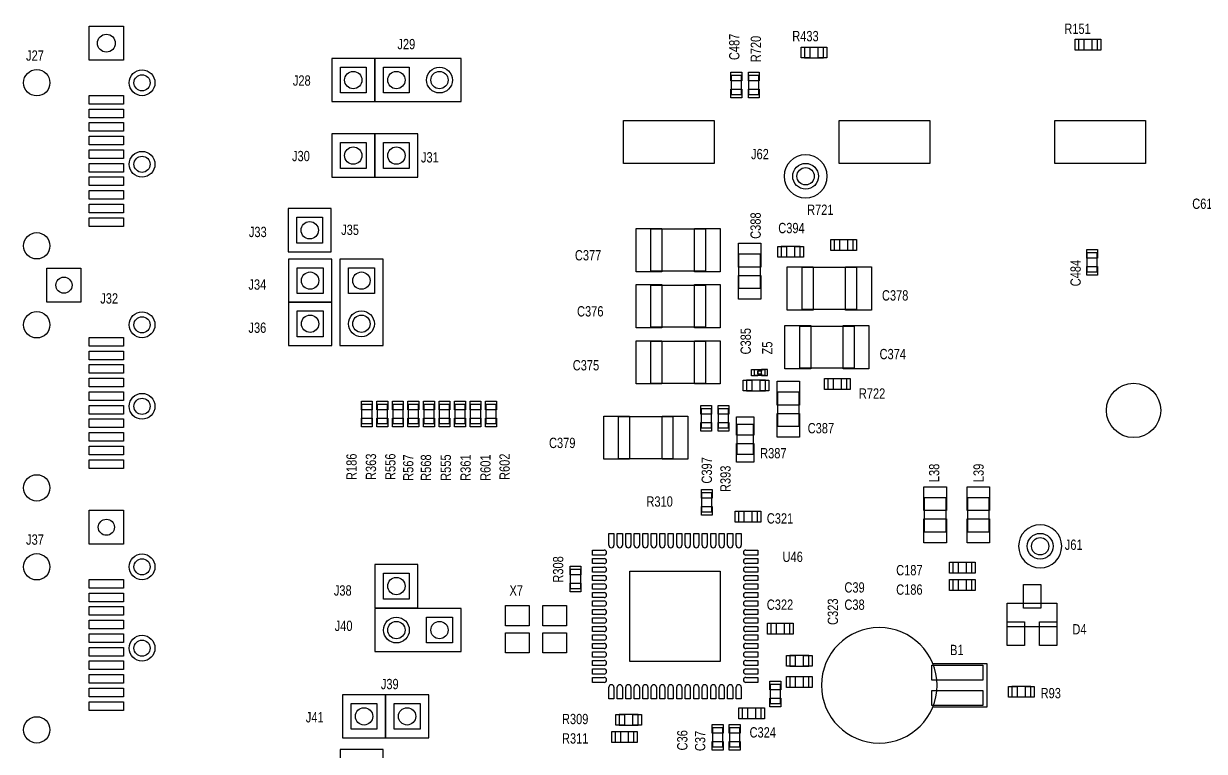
# Model space of a CAD drawing. Extents: x -13164 to 30582, y -10288 to 18382.
# Drawn here: x -8680 to -4573, y 6970 to 9501 of the extents above; entities that cross this region are included whole.
import ezdxf
from ezdxf.enums import TextEntityAlignment as Align

# ---------------------------------------------------------------- set-up
doc = ezdxf.new("R2010")
doc.units = 0
doc.layers.add('DF_ASSEMBLY_NOTES', color=2, linetype='CONTINUOUS')

# ---------------------------------------------------------------- blocks, each defined once
blk = doc.blocks.new('FIGURE_SQUARE')
blk.add_lwpolyline([(-0.5, -0.5), (-0.5, 0.5), (0.5, 0.5), (0.5, -0.5)], close=True)
blk = doc.blocks.new('FIGURE_CIRCLE')
blk.add_circle((0, 0), 0.5)

msp = doc.modelspace()

# ---------------------------------------------------------------- linework, layer by layer
at = {"layer": 'DF_ASSEMBLY_NOTES'}
for points in [[(-5963.97, 9382.0007), (-5897.97, 9382.0007), (-5897.97, 9418.0007), (-5963.97, 9418.0007), (-5963.97, 9382.0007)], [(-4944.42, 9445.2692), (-5010.42, 9445.2692), (-5010.42, 9409.2692), (-4944.42, 9409.2692), (-4944.42, 9445.2692)], [(-7608.4365, 9229.3787), (-7458.4365, 9229.3787), (-7458.4365, 9379.3787), (-7608.4365, 9379.3787), (-7608.4365, 9229.3787)], [(-7458.4365, 9229.3787), (-7158.4365, 9229.3787), (-7158.4365, 9379.3787), (-7458.4365, 9379.3787), (-7458.4365, 9229.3787)], [(-6218.97, 9320.5007), (-6218.97, 9254.5007), (-6182.97, 9254.5007), (-6182.97, 9320.5007), (-6218.97, 9320.5007)], [(-6122.2121, 9254.0603), (-6122.2121, 9320.0603), (-6158.2121, 9320.0603), (-6158.2121, 9254.0603), (-6122.2121, 9254.0603)], [(-7608.4365, 8966.8787), (-7458.4365, 8966.8787), (-7458.4365, 9116.8787), (-7608.4365, 9116.8787), (-7608.4365, 8966.8787)], [(-7458.4365, 8966.8787), (-7308.4365, 8966.8787), (-7308.4365, 9116.8787), (-7458.4365, 9116.8787), (-7458.4365, 8966.8787)], [(-7759.92, 8707.2692), (-7609.92, 8707.2692), (-7609.92, 8857.2692), (-7759.92, 8857.2692), (-7759.92, 8707.2692)], [(-6497.7375, 8639.6102), (-6497.7375, 8786.6102), (-6308.7375, 8786.6102), (-6308.7375, 8639.6102), (-6497.7375, 8639.6102)], [(-5860.2663, 8712.6006), (-5794.2663, 8712.6006), (-5794.2663, 8748.6006), (-5860.2663, 8748.6006), (-5860.2663, 8712.6006)], [(-5979.42, 8725.2692), (-6045.42, 8725.2692), (-6045.42, 8689.2692), (-5979.42, 8689.2692), (-5979.42, 8725.2692)], [(-7758.4365, 8531.8787), (-7608.4365, 8531.8787), (-7608.4365, 8681.8787), (-7758.4365, 8681.8787), (-7758.4365, 8531.8787)], [(-7579.92, 8681.8787), (-7579.92, 8381.8787), (-7429.92, 8381.8787), (-7429.92, 8681.8787), (-7579.92, 8681.8787)], [(-6118.17, 8699.7692), (-6118.17, 8579.7692), (-6191.67, 8579.7692), (-6191.67, 8699.7692), (-6118.17, 8699.7692)], [(-4981.413, 8703.8192), (-4981.413, 8637.8192), (-4945.413, 8637.8192), (-4945.413, 8703.8192), (-4981.413, 8703.8192)], [(-5782.92, 8653.2692), (-5782.92, 8506.2692), (-5971.92, 8506.2692), (-5971.92, 8653.2692), (-5782.92, 8653.2692)], [(-6497.7375, 8444.6102), (-6497.7375, 8591.6102), (-6308.7375, 8591.6102), (-6308.7375, 8444.6102), (-6497.7375, 8444.6102)], [(-7758.4365, 8381.8787), (-7608.4365, 8381.8787), (-7608.4365, 8531.8787), (-7758.4365, 8531.8787), (-7758.4365, 8381.8787)], [(-5791.2375, 8449.1102), (-5791.2375, 8302.1102), (-5980.2375, 8302.1102), (-5980.2375, 8449.1102), (-5791.2375, 8449.1102)], [(-6497.7375, 8249.6102), (-6497.7375, 8396.6102), (-6308.7375, 8396.6102), (-6308.7375, 8249.6102), (-6497.7375, 8249.6102)], [(-6092.2035, 8276.6327), (-6092.2035, 8297.9057), (-6112.8735, 8297.9057), (-6112.8735, 8291.9942), (-6127.6365, 8291.9942), (-6127.6365, 8282.5442), (-6112.8735, 8282.5442), (-6112.8735, 8276.6327), (-6092.2035, 8276.6327)], [(-6099.42, 8260.2692), (-6165.42, 8260.2692), (-6165.42, 8224.2692), (-6099.42, 8224.2692), (-6099.42, 8260.2692)], [(-6138.42, 8278.2692), (-6100.92, 8278.2692), (-6100.92, 8296.2692), (-6138.42, 8296.2692), (-6138.42, 8278.2692)], [(-6126.42, 8278.2692), (-6112.92, 8278.2692), (-6112.92, 8296.2692), (-6126.42, 8296.2692), (-6126.42, 8278.2692)], [(-5882.9955, 8229.7302), (-5816.9955, 8229.7302), (-5816.9955, 8265.7302), (-5882.9955, 8265.7302), (-5882.9955, 8229.7302)], [(-6056.67, 8099.7692), (-6056.67, 8219.7692), (-5983.17, 8219.7692), (-5983.17, 8099.7692), (-6056.67, 8099.7692)], [(-7468.17, 8110.2587), (-7468.17, 8176.2587), (-7504.17, 8176.2587), (-7504.17, 8110.2587), (-7468.17, 8110.2587)], [(-7414.17, 8110.2587), (-7414.17, 8176.2587), (-7450.17, 8176.2587), (-7450.17, 8110.2587), (-7414.17, 8110.2587)], [(-7360.17, 8110.2587), (-7360.17, 8176.2587), (-7396.17, 8176.2587), (-7396.17, 8110.2587), (-7360.17, 8110.2587)], [(-7306.17, 8110.2587), (-7306.17, 8176.2587), (-7342.17, 8176.2587), (-7342.17, 8110.2587), (-7306.17, 8110.2587)], [(-7252.17, 8110.2587), (-7252.17, 8176.2587), (-7288.17, 8176.2587), (-7288.17, 8110.2587), (-7252.17, 8110.2587)], [(-7198.17, 8110.2587), (-7198.17, 8176.2587), (-7234.17, 8176.2587), (-7234.17, 8110.2587), (-7198.17, 8110.2587)], [(-7144.17, 8110.2587), (-7144.17, 8176.2587), (-7180.17, 8176.2587), (-7180.17, 8110.2587), (-7144.17, 8110.2587)], [(-7090.17, 8110.2587), (-7090.17, 8176.2587), (-7126.17, 8176.2587), (-7126.17, 8110.2587), (-7090.17, 8110.2587)], [(-7036.17, 8110.2587), (-7036.17, 8176.2587), (-7072.17, 8176.2587), (-7072.17, 8110.2587), (-7036.17, 8110.2587)], [(-6610.2375, 7987.1102), (-6610.2375, 8134.1102), (-6421.2375, 8134.1102), (-6421.2375, 7987.1102), (-6610.2375, 7987.1102)], [(-6323.7375, 8161.1117), (-6323.7375, 8095.1117), (-6287.7375, 8095.1117), (-6287.7375, 8161.1117), (-6323.7375, 8161.1117)], [(-6263.7375, 8161.1117), (-6263.7375, 8095.1117), (-6227.7375, 8095.1117), (-6227.7375, 8161.1117), (-6263.7375, 8161.1117)], [(-6198.7215, 8003.0897), (-6141.1185, 8003.0897), (-6141.1185, 8106.4427), (-6198.7215, 8106.4427), (-6198.7215, 8003.0897)], [(-6285.5996, 7803.0194), (-6285.5996, 7869.0194), (-6321.5996, 7869.0194), (-6321.5996, 7803.0194), (-6285.5996, 7803.0194)], [(-5546.055, 7732.8107), (-5546.055, 7852.8107), (-5472.555, 7852.8107), (-5472.555, 7732.8107), (-5546.055, 7732.8107)], [(-5396.055, 7732.8107), (-5396.055, 7852.8107), (-5322.555, 7852.8107), (-5322.555, 7732.8107), (-5396.055, 7732.8107)], [(-6193.365, 7768.4717), (-6127.365, 7768.4717), (-6127.365, 7804.4717), (-6193.365, 7804.4717), (-6193.365, 7768.4717)], [(-6644.481, 7686.7517), (-6644.481, 7727.5052)], [(-6644.481, 7727.5052), (-6626.754, 7727.5052), (-6626.754, 7686.7517)], [(-6614.9415, 7686.7517), (-6614.9415, 7727.5052)], [(-6614.9415, 7727.5052), (-6597.2145, 7727.5052), (-6597.2145, 7686.7517)], [(-6585.426, 7686.7517), (-6585.426, 7727.5052)], [(-6585.426, 7727.5052), (-6567.699, 7727.5052), (-6567.699, 7686.7517)], [(-6555.8865, 7686.7517), (-6555.8865, 7727.5052)], [(-6555.8865, 7727.5052), (-6538.1595, 7727.5052), (-6538.1595, 7686.7517)], [(-6526.371, 7686.7517), (-6526.371, 7727.5052)], [(-6526.371, 7727.5052), (-6508.644, 7727.5052), (-6508.644, 7686.7517)], [(-6496.8315, 7686.7517), (-6496.8315, 7727.5052)], [(-6496.8315, 7727.5052), (-6479.1045, 7727.5052), (-6479.1045, 7686.7517)], [(-6467.3145, 7686.7517), (-6467.3145, 7727.5052)], [(-6467.3145, 7727.5052), (-6449.5875, 7727.5052), (-6449.5875, 7686.7517)], [(-6437.7765, 7686.7517), (-6437.7765, 7727.5052)], [(-6437.7765, 7727.5052), (-6420.0495, 7727.5052), (-6420.0495, 7686.7517)], [(-6408.2595, 7686.7517), (-6408.2595, 7727.5052)], [(-6408.2595, 7727.5052), (-6390.5325, 7727.5052), (-6390.5325, 7686.7517)], [(-6378.7215, 7686.7517), (-6378.7215, 7727.5052)], [(-6378.7215, 7727.5052), (-6360.9945, 7727.5052), (-6360.9945, 7686.7517)], [(-6349.2045, 7686.7517), (-6349.2045, 7727.5052)], [(-6349.2045, 7727.5052), (-6331.4775, 7727.5052), (-6331.4775, 7686.7517)], [(-6319.665, 7686.7517), (-6319.665, 7727.5052)], [(-6319.665, 7727.5052), (-6301.938, 7727.5052), (-6301.938, 7686.7517)], [(-6290.1495, 7686.7517), (-6290.1495, 7727.5052)], [(-6290.1495, 7727.5052), (-6272.4225, 7727.5052), (-6272.4225, 7686.7517)], [(-6260.61, 7686.7517), (-6260.61, 7727.5052)], [(-6260.61, 7727.5052), (-6242.883, 7727.5052), (-6242.883, 7686.7517)], [(-6231.0945, 7686.7517), (-6231.0945, 7727.5052)], [(-6231.0945, 7727.5052), (-6213.3675, 7727.5052), (-6213.3675, 7686.7517)], [(-6201.555, 7686.7517), (-6201.555, 7727.5052)], [(-6201.555, 7727.5052), (-6183.828, 7727.5052), (-6183.828, 7686.7517)], [(-6701.7645, 7652.4947), (-6701.7645, 7670.2217), (-6661.011, 7670.2217)], [(-6661.011, 7652.4947), (-6701.7645, 7652.4947)], [(-6701.7645, 7622.9552), (-6701.7645, 7640.6822), (-6661.011, 7640.6822)], [(-6167.298, 7670.2217), (-6126.5445, 7670.2217)], [(-6126.5445, 7670.2217), (-6126.5445, 7652.4947), (-6167.298, 7652.4947)], [(-6167.298, 7640.6822), (-6126.5445, 7640.6822)], [(-6126.5445, 7640.6822), (-6126.5445, 7622.9552), (-6167.298, 7622.9552)], [(-7458.4365, 7469.7692), (-7308.4365, 7469.7692), (-7308.4365, 7619.7692), (-7458.4365, 7619.7692), (-7458.4365, 7469.7692)], [(-6778.365, 7601.9717), (-6778.365, 7535.9717), (-6742.365, 7535.9717), (-6742.365, 7601.9717), (-6778.365, 7601.9717)], [(-6661.011, 7622.9552), (-6701.7645, 7622.9552)], [(-6701.7645, 7593.4397), (-6701.7645, 7611.1667), (-6661.011, 7611.1667)], [(-6167.298, 7611.1667), (-6126.5445, 7611.1667)], [(-6126.5445, 7611.1667), (-6126.5445, 7593.4397), (-6167.298, 7593.4397)], [(-5448.24, 7590.8837), (-5382.24, 7590.8837), (-5382.24, 7626.8837), (-5448.24, 7626.8837), (-5448.24, 7590.8837)], [(-6661.011, 7593.4397), (-6701.7645, 7593.4397)], [(-6701.7645, 7563.9002), (-6701.7645, 7581.6272), (-6661.011, 7581.6272)], [(-6661.011, 7563.9002), (-6701.7645, 7563.9002)], [(-6167.298, 7581.6272), (-6126.5445, 7581.6272)], [(-6126.5445, 7581.6272), (-6126.5445, 7563.9002), (-6167.298, 7563.9002)], [(-5448.237, 7530.8807), (-5382.237, 7530.8807), (-5382.237, 7566.8807), (-5448.237, 7566.8807), (-5448.237, 7530.8807)], [(-6701.7645, 7534.3847), (-6701.7645, 7552.1117), (-6661.011, 7552.1117)], [(-6661.011, 7534.3847), (-6701.7645, 7534.3847)], [(-6701.7645, 7504.8452), (-6701.7645, 7522.5722), (-6661.011, 7522.5722)], [(-6167.298, 7552.1117), (-6126.5445, 7552.1117)], [(-6126.5445, 7552.1117), (-6126.5445, 7534.3847), (-6167.298, 7534.3847)], [(-6167.298, 7522.5722), (-6126.5445, 7522.5722)], [(-6126.5445, 7522.5722), (-6126.5445, 7504.8452), (-6167.298, 7504.8452)], [(-6661.011, 7504.8452), (-6701.7645, 7504.8452)], [(-6701.7645, 7475.3282), (-6701.7645, 7493.0552), (-6661.011, 7493.0552)], [(-6661.011, 7475.3282), (-6701.7645, 7475.3282)], [(-6167.298, 7493.0552), (-6126.5445, 7493.0552)], [(-6126.5445, 7493.0552), (-6126.5445, 7475.3282), (-6167.298, 7475.3282)], [(-5258.64, 7402.9307), (-5258.64, 7485.6077), (-5086.2, 7485.6077), (-5086.2, 7402.9307), (-5258.64, 7402.9307)], [(-7158.4365, 7466.8787), (-7458.4365, 7466.8787), (-7458.4365, 7316.8787), (-7158.4365, 7316.8787), (-7158.4365, 7466.8787)], [(-6701.7645, 7445.7902), (-6701.7645, 7463.5172), (-6661.011, 7463.5172)], [(-6661.011, 7445.7902), (-6701.7645, 7445.7902)], [(-6701.7645, 7416.2732), (-6701.7645, 7434.0002), (-6661.011, 7434.0002)], [(-6167.298, 7463.5172), (-6126.5445, 7463.5172)], [(-6126.5445, 7463.5172), (-6126.5445, 7445.7902), (-6167.298, 7445.7902)], [(-6167.298, 7434.0002), (-6126.5445, 7434.0002)], [(-6126.5445, 7434.0002), (-6126.5445, 7416.2732), (-6167.298, 7416.2732)], [(-6661.011, 7416.2732), (-6701.7645, 7416.2732)], [(-6701.7645, 7386.7352), (-6701.7645, 7404.4622), (-6661.011, 7404.4622)], [(-6167.298, 7404.4622), (-6126.5445, 7404.4622)], [(-6126.5445, 7404.4622), (-6126.5445, 7386.7352), (-6167.298, 7386.7352)], [(-6080.865, 7378.4657), (-6014.865, 7378.4657), (-6014.865, 7414.4657), (-6080.865, 7414.4657), (-6080.865, 7378.4657)], [(-6661.011, 7386.7352), (-6701.7645, 7386.7352)], [(-6701.7645, 7357.2182), (-6701.7645, 7374.9452), (-6661.011, 7374.9452)], [(-6661.011, 7357.2182), (-6701.7645, 7357.2182)], [(-6167.298, 7374.9452), (-6126.5445, 7374.9452)], [(-6126.5445, 7374.9452), (-6126.5445, 7357.2182), (-6167.298, 7357.2182)], [(-6701.7645, 7327.6787), (-6701.7645, 7345.4057), (-6661.011, 7345.4057)], [(-6661.011, 7327.6787), (-6701.7645, 7327.6787)], [(-6701.7645, 7298.1632), (-6701.7645, 7315.8902), (-6661.011, 7315.8902)], [(-6167.298, 7345.4057), (-6126.5445, 7345.4057)], [(-6126.5445, 7345.4057), (-6126.5445, 7327.6787), (-6167.298, 7327.6787)], [(-6167.298, 7315.8902), (-6126.5445, 7315.8902)], [(-6126.5445, 7315.8902), (-6126.5445, 7298.1632), (-6167.298, 7298.1632)], [(-6661.011, 7298.1632), (-6701.7645, 7298.1632)], [(-6701.7645, 7268.6237), (-6701.7645, 7286.3507), (-6661.011, 7286.3507)], [(-6167.298, 7286.3507), (-6126.5445, 7286.3507)], [(-6126.5445, 7286.3507), (-6126.5445, 7268.6237), (-6167.298, 7268.6237)], [(-5948.409, 7302.9482), (-6014.409, 7302.9497), (-6014.409, 7266.9497), (-5948.409, 7266.9497), (-5948.409, 7302.9482)], [(-5516.4105, 7124.7647), (-5328.9105, 7124.7647), (-5328.9105, 7274.7647), (-5516.4105, 7274.7647)], [(-6661.011, 7268.6237), (-6701.7645, 7268.6237)], [(-6701.7645, 7239.1082), (-6701.7645, 7256.8352), (-6661.011, 7256.8352)], [(-6661.011, 7239.1082), (-6701.7645, 7239.1082)], [(-6167.298, 7256.8352), (-6126.5445, 7256.8352)], [(-6126.5445, 7256.8352), (-6126.5445, 7239.1082), (-6167.298, 7239.1082)], [(-5948.409, 7229.1227), (-6014.409, 7229.1227), (-6014.409, 7193.1227), (-5948.409, 7193.1227), (-5948.409, 7229.1227)], [(-6701.7645, 7209.5687), (-6701.7645, 7227.2957), (-6661.011, 7227.2957)], [(-6661.011, 7209.5687), (-6701.7645, 7209.5687)], [(-6626.754, 7193.0387), (-6626.754, 7152.2852), (-6644.481, 7152.2852), (-6644.481, 7193.0387)], [(-6597.2145, 7193.0387), (-6597.2145, 7152.2852), (-6614.9415, 7152.2852), (-6614.9415, 7193.0387)], [(-6567.699, 7193.0387), (-6567.699, 7152.2852), (-6585.426, 7152.2852), (-6585.426, 7193.0387)], [(-6538.1595, 7193.0387), (-6538.1595, 7152.2852), (-6555.8865, 7152.2852), (-6555.8865, 7193.0387)], [(-6508.644, 7193.0387), (-6508.644, 7152.2852), (-6526.371, 7152.2852), (-6526.371, 7193.0387)], [(-6479.1045, 7193.0387), (-6479.1045, 7152.2852), (-6496.8315, 7152.2852), (-6496.8315, 7193.0387)], [(-6449.5875, 7193.0387), (-6449.5875, 7152.2852), (-6467.3145, 7152.2852), (-6467.3145, 7193.0387)], [(-6420.0495, 7193.0387), (-6420.0495, 7152.2852), (-6437.7765, 7152.2852), (-6437.7765, 7193.0387)], [(-6390.5325, 7193.0387), (-6390.5325, 7152.2852), (-6408.2595, 7152.2852), (-6408.2595, 7193.0387)], [(-6360.9945, 7193.0387), (-6360.9945, 7152.2852), (-6378.7215, 7152.2852), (-6378.7215, 7193.0387)], [(-6331.4775, 7193.0387), (-6331.4775, 7152.2852), (-6349.2045, 7152.2852), (-6349.2045, 7193.0387)], [(-6301.938, 7193.0387), (-6301.938, 7152.2852), (-6319.665, 7152.2852), (-6319.665, 7193.0387)], [(-6272.4225, 7193.0387), (-6272.4225, 7152.2852), (-6290.1495, 7152.2852), (-6290.1495, 7193.0387)], [(-6242.883, 7193.0387), (-6242.883, 7152.2852), (-6260.61, 7152.2852), (-6260.61, 7193.0387)], [(-6213.3675, 7193.0387), (-6213.3675, 7152.2852), (-6231.0945, 7152.2852), (-6231.0945, 7193.0387)], [(-6183.828, 7193.0387), (-6183.828, 7152.2852), (-6201.555, 7152.2852), (-6201.555, 7193.0387)], [(-6167.298, 7227.2957), (-6126.5445, 7227.2957)], [(-6126.5445, 7227.2957), (-6126.5445, 7209.5687), (-6167.298, 7209.5687)], [(-6082.92, 7202.7707), (-6082.92, 7136.7707), (-6046.92, 7136.7707), (-6046.92, 7202.7707), (-6082.92, 7202.7707)], [(-5176.92, 7195.2662), (-5242.92, 7195.2662), (-5242.92, 7159.2662), (-5176.92, 7159.2662), (-5176.92, 7195.2662)], [(-7570.9365, 7016.8787), (-7420.9365, 7016.8787), (-7420.9365, 7166.8787), (-7570.9365, 7166.8787), (-7570.9365, 7016.8787)], [(-7420.9365, 7016.8787), (-7270.9365, 7016.8787), (-7270.9365, 7166.8787), (-7420.9365, 7166.8787), (-7420.9365, 7016.8787)], [(-6180.42, 7084.2692), (-6114.42, 7084.2692), (-6114.42, 7120.2692), (-6180.42, 7120.2692), (-6180.42, 7084.2692)], [(-6541.9215, 7097.7692), (-6607.9215, 7097.7692), (-6607.9215, 7061.7692), (-6541.9215, 7061.7692), (-6541.9215, 7097.7692)], [(-6622.9215, 7001.7722), (-6556.9215, 7001.7722), (-6556.9215, 7037.7722), (-6622.9215, 7037.7722), (-6622.9215, 7001.7722)], [(-6247.8135, 6985.9472), (-6247.8135, 7051.9472), (-6283.8135, 7051.9472), (-6283.8135, 6985.9472), (-6247.8135, 6985.9472)], [(-6188.8785, 6985.9472), (-6188.8785, 7051.9472), (-6224.8785, 7051.9472), (-6224.8785, 6985.9472), (-6188.8785, 6985.9472)], [(-7578.909, 6827.0162), (-7428.909, 6827.0162), (-7428.909, 6977.0162), (-7578.909, 6977.0162), (-7578.909, 6827.0162)]]:
    msp.add_lwpolyline(points, dxfattribs=at)
for points in [[(-5884.9215, 8969.7692, 1), (-6034.9215, 8969.7692, 1), (-5884.9215, 8969.7692)], [(-5069.064, 7683.3137, 1), (-5219.064, 7683.3137, 1), (-5069.064, 7683.3137)], [(-6644.481, 7686.7517, 0.414214), (-6635.6175, 7677.8882)], [(-6635.6175, 7677.8882, 0.414214), (-6626.754, 7686.7517)], [(-6614.9415, 7686.7517, 0.414214), (-6606.078, 7677.8882)], [(-6606.078, 7677.8882, 0.414214), (-6597.2145, 7686.7517)], [(-6585.426, 7686.7517, 0.414214), (-6576.5625, 7677.8882)], [(-6576.5625, 7677.8882, 0.414214), (-6567.699, 7686.7517)], [(-6555.8865, 7686.7517, 0.414214), (-6547.023, 7677.8882)], [(-6547.023, 7677.8882, 0.414214), (-6538.1595, 7686.7517)], [(-6526.371, 7686.7517, 0.414214), (-6517.5075, 7677.8882)], [(-6517.5075, 7677.8882, 0.414214), (-6508.644, 7686.7517)], [(-6496.8315, 7686.7517, 0.414214), (-6487.968, 7677.8882)], [(-6487.968, 7677.8882, 0.414214), (-6479.1045, 7686.7517)], [(-6467.3145, 7686.7517, 0.414214), (-6458.451, 7677.8882)], [(-6458.451, 7677.8882, 0.414214), (-6449.5875, 7686.7517)], [(-6437.7765, 7686.7517, 0.414214), (-6428.913, 7677.8882)], [(-6428.913, 7677.8882, 0.414214), (-6420.0495, 7686.7517)], [(-6408.2595, 7686.7517, 0.414214), (-6399.396, 7677.8882)], [(-6399.396, 7677.8882, 0.414214), (-6390.5325, 7686.7517)], [(-6378.7215, 7686.7517, 0.414214), (-6369.858, 7677.8882)], [(-6369.858, 7677.8882, 0.414214), (-6360.9945, 7686.7517)], [(-6349.2045, 7686.7517, 0.414214), (-6340.341, 7677.8882)], [(-6340.341, 7677.8882, 0.414214), (-6331.4775, 7686.7517)], [(-6319.665, 7686.7517, 0.414214), (-6310.8015, 7677.8882)], [(-6310.8015, 7677.8882, 0.414214), (-6301.938, 7686.7517)], [(-6290.1495, 7686.7517, 0.414214), (-6281.286, 7677.8882)], [(-6281.286, 7677.8882, 0.414214), (-6272.4225, 7686.7517)], [(-6260.61, 7686.7517, 0.414214), (-6251.7465, 7677.8882)], [(-6251.7465, 7677.8882, 0.414214), (-6242.883, 7686.7517)], [(-6231.0945, 7686.7517, 0.414214), (-6222.231, 7677.8882)], [(-6222.231, 7677.8882, 0.414214), (-6213.3675, 7686.7517)], [(-6201.555, 7686.7517, 0.414214), (-6192.6915, 7677.8882)], [(-6192.6915, 7677.8882, 0.414214), (-6183.828, 7686.7517)], [(-6652.1475, 7661.3582, 0.414214), (-6661.011, 7670.2217)], [(-6661.011, 7652.4947, 0.414214), (-6652.1475, 7661.3582)], [(-6652.1475, 7631.8187, 0.414214), (-6661.011, 7640.6822)], [(-6167.298, 7670.2217, 0.414214), (-6176.1615, 7661.3582)], [(-6176.1615, 7661.3582, 0.414214), (-6167.298, 7652.4947)], [(-6167.298, 7640.6822, 0.414214), (-6176.1615, 7631.8187)], [(-6661.011, 7622.9552, 0.414214), (-6652.1475, 7631.8187)], [(-6652.1475, 7602.3032, 0.414214), (-6661.011, 7611.1667)], [(-6661.011, 7593.4397, 0.414214), (-6652.1475, 7602.3032)], [(-6176.1615, 7631.8187, 0.414214), (-6167.298, 7622.9552)], [(-6167.298, 7611.1667, 0.414214), (-6176.1615, 7602.3032)], [(-6176.1615, 7602.3032, 0.414214), (-6167.298, 7593.4397)], [(-6652.1475, 7572.7637, 0.414214), (-6661.011, 7581.6272)], [(-6661.011, 7563.9002, 0.414214), (-6652.1475, 7572.7637)], [(-6167.298, 7581.6272, 0.414214), (-6176.1615, 7572.7637)], [(-6176.1615, 7572.7637, 0.414214), (-6167.298, 7563.9002)], [(-6652.1475, 7543.2482, 0.414214), (-6661.011, 7552.1117)], [(-6661.011, 7534.3847, 0.414214), (-6652.1475, 7543.2482)], [(-6652.1475, 7513.7087, 0.414214), (-6661.011, 7522.5722)], [(-6167.298, 7552.1117, 0.414214), (-6176.1615, 7543.2482)], [(-6176.1615, 7543.2482, 0.414214), (-6167.298, 7534.3847)], [(-6167.298, 7522.5722, 0.414214), (-6176.1615, 7513.7087)], [(-6661.011, 7504.8452, 0.414214), (-6652.1475, 7513.7087)], [(-6652.1475, 7484.1917, 0.414214), (-6661.011, 7493.0552)], [(-6661.011, 7475.3282, 0.414214), (-6652.1475, 7484.1917)], [(-6176.1615, 7513.7087, 0.414214), (-6167.298, 7504.8452)], [(-6167.298, 7493.0552, 0.414214), (-6176.1615, 7484.1917)], [(-6176.1615, 7484.1917, 0.414214), (-6167.298, 7475.3282)], [(-6652.1475, 7454.6537, 0.414214), (-6661.011, 7463.5172)], [(-6661.011, 7445.7902, 0.414214), (-6652.1475, 7454.6537)], [(-6652.1475, 7425.1367, 0.414214), (-6661.011, 7434.0002)], [(-6167.298, 7463.5172, 0.414214), (-6176.1615, 7454.6537)], [(-6176.1615, 7454.6537, 0.414214), (-6167.298, 7445.7902)], [(-6167.298, 7434.0002, 0.414214), (-6176.1615, 7425.1367)], [(-6661.011, 7416.2732, 0.414214), (-6652.1475, 7425.1367)], [(-6652.1475, 7395.5987, 0.414214), (-6661.011, 7404.4622)], [(-6661.011, 7386.7352, 0.414214), (-6652.1475, 7395.5987)], [(-6176.1615, 7425.1367, 0.414214), (-6167.298, 7416.2732)], [(-6167.298, 7404.4622, 0.414214), (-6176.1615, 7395.5987)], [(-6176.1615, 7395.5987, 0.414214), (-6167.298, 7386.7352)], [(-5502.9135, 7199.765, 1), (-5904.9127, 7199.765, 1), (-5502.9135, 7199.765)], [(-6652.1475, 7366.0817, 0.414214), (-6661.011, 7374.9452)], [(-6661.011, 7357.2182, 0.414214), (-6652.1475, 7366.0817)], [(-6167.298, 7374.9452, 0.414214), (-6176.1615, 7366.0817)], [(-6176.1615, 7366.0817, 0.414214), (-6167.298, 7357.2182)], [(-6652.1475, 7336.5422, 0.414214), (-6661.011, 7345.4057)], [(-6661.011, 7327.6787, 0.414214), (-6652.1475, 7336.5422)], [(-6652.1475, 7307.0267, 0.414214), (-6661.011, 7315.8902)], [(-6167.298, 7345.4057, 0.414214), (-6176.1615, 7336.5422)], [(-6176.1615, 7336.5422, 0.414214), (-6167.298, 7327.6787)], [(-6167.298, 7315.8902, 0.414214), (-6176.1615, 7307.0267)], [(-6661.011, 7298.1632, 0.414214), (-6652.1475, 7307.0267)], [(-6652.1475, 7277.4872, 0.414214), (-6661.011, 7286.3507)], [(-6661.011, 7268.6237, 0.414214), (-6652.1475, 7277.4872)], [(-6176.1615, 7307.0267, 0.414214), (-6167.298, 7298.1632)], [(-6167.298, 7286.3507, 0.414214), (-6176.1615, 7277.4872)], [(-6176.1615, 7277.4872, 0.414214), (-6167.298, 7268.6237)], [(-6652.1475, 7247.9717, 0.414214), (-6661.011, 7256.8352)], [(-6661.011, 7239.1082, 0.414214), (-6652.1475, 7247.9717)], [(-6167.298, 7256.8352, 0.414214), (-6176.1615, 7247.9717)], [(-6176.1615, 7247.9717, 0.414214), (-6167.298, 7239.1082)], [(-6652.1475, 7218.4322, 0.414214), (-6661.011, 7227.2957)], [(-6661.011, 7209.5687, 0.414214), (-6652.1475, 7218.4322)], [(-6635.6175, 7201.9022, 0.414214), (-6644.481, 7193.0387)], [(-6626.754, 7193.0387, 0.414214), (-6635.6175, 7201.9022)], [(-6606.078, 7201.9022, 0.414214), (-6614.9415, 7193.0387)], [(-6597.2145, 7193.0387, 0.414214), (-6606.078, 7201.9022)], [(-6576.5625, 7201.9022, 0.414214), (-6585.426, 7193.0387)], [(-6567.699, 7193.0387, 0.414214), (-6576.5625, 7201.9022)], [(-6547.023, 7201.9022, 0.414214), (-6555.8865, 7193.0387)], [(-6538.1595, 7193.0387, 0.414214), (-6547.023, 7201.9022)], [(-6517.5075, 7201.9022, 0.414214), (-6526.371, 7193.0387)], [(-6508.644, 7193.0387, 0.414214), (-6517.5075, 7201.9022)], [(-6487.968, 7201.9022, 0.414214), (-6496.8315, 7193.0387)], [(-6479.1045, 7193.0387, 0.414214), (-6487.968, 7201.9022)], [(-6458.451, 7201.9022, 0.414214), (-6467.3145, 7193.0387)], [(-6449.5875, 7193.0387, 0.414214), (-6458.451, 7201.9022)], [(-6428.913, 7201.9022, 0.414214), (-6437.7765, 7193.0387)], [(-6420.0495, 7193.0387, 0.414214), (-6428.913, 7201.9022)], [(-6399.396, 7201.9022, 0.414214), (-6408.2595, 7193.0387)], [(-6390.5325, 7193.0387, 0.414214), (-6399.396, 7201.9022)], [(-6369.858, 7201.9022, 0.414214), (-6378.7215, 7193.0387)], [(-6360.9945, 7193.0387, 0.414214), (-6369.858, 7201.9022)], [(-6340.341, 7201.9022, 0.414214), (-6349.2045, 7193.0387)], [(-6331.4775, 7193.0387, 0.414214), (-6340.341, 7201.9022)], [(-6310.8015, 7201.9022, 0.414214), (-6319.665, 7193.0387)], [(-6301.938, 7193.0387, 0.414214), (-6310.8015, 7201.9022)], [(-6281.286, 7201.9022, 0.414214), (-6290.1495, 7193.0387)], [(-6272.4225, 7193.0387, 0.414214), (-6281.286, 7201.9022)], [(-6251.7465, 7201.9022, 0.414214), (-6260.61, 7193.0387)], [(-6242.883, 7193.0387, 0.414214), (-6251.7465, 7201.9022)], [(-6222.231, 7201.9022, 0.414214), (-6231.0945, 7193.0387)], [(-6213.3675, 7193.0387, 0.414214), (-6222.231, 7201.9022)], [(-6192.6915, 7201.9022, 0.414214), (-6201.555, 7193.0387)], [(-6183.828, 7193.0387, 0.414214), (-6192.6915, 7201.9022)], [(-6167.298, 7227.2957, 0.414214), (-6176.1615, 7218.4322)], [(-6176.1615, 7218.4322, 0.414214), (-6167.298, 7209.5687)]]:
    msp.add_lwpolyline(points, format="xyb", dxfattribs=at)

# ---------------------------------------------------------------- block references
for name, p, xscale, yscale in [('FIGURE_SQUARE', (-8392.0995, 9432.5252), 118.695, 118.695), ('FIGURE_CIRCLE', (-8392.0995, 9432.5252), 62.0085, 62.0085), ('FIGURE_SQUARE', (-5960.5035, 9400.0007), 30.1185, 37.8015), ('FIGURE_SQUARE', (-5901.4365, 9400.0007), 30.1185, 37.8015), ('FIGURE_SQUARE', (-5006.9535, 9427.2692), 30.1185, 37.8015), ('FIGURE_SQUARE', (-4947.8865, 9427.2692), 30.1185, 37.8015), ('FIGURE_CIRCLE', (-8634.231, 9294.9317), 91.53, 91.53), ('FIGURE_CIRCLE', (-8634.231, 9294.9317), 91.53, 91.53), ('FIGURE_CIRCLE', (-8268.078, 9294.9332), 89.7585, 89.7585), ('FIGURE_SQUARE', (-7533.4365, 9304.3787), 89.7585, 89.7585), ('FIGURE_CIRCLE', (-7533.4365, 9304.3787), 60.2415, 60.2415), ('FIGURE_SQUARE', (-7383.4365, 9304.3787), 89.7585, 89.7585), ('FIGURE_CIRCLE', (-7383.4365, 9304.3787), 60.2415, 60.2415), ('FIGURE_CIRCLE', (-7233.4365, 9304.3787), 89.7585, 89.7585), ('FIGURE_CIRCLE', (-7233.4365, 9304.3787), 60.2415, 60.2415), ('FIGURE_SQUARE', (-6200.97, 9317.0342), 37.8015, 30.1185), ('FIGURE_SQUARE', (-6140.2121, 9316.5938), 37.8015, 30.1185), ('FIGURE_CIRCLE', (-8268.078, 9294.9332), 56.103, 56.103), ('FIGURE_SQUARE', (-8392.0995, 9235.8767), 118.695, 30.1185), ('FIGURE_SQUARE', (-6200.97, 9257.9672), 37.8015, 30.1185), ('FIGURE_SQUARE', (-6140.2121, 9257.5268), 37.8015, 30.1185), ('FIGURE_SQUARE', (-8392.0995, 9188.6267), 118.695, 30.1185), ('FIGURE_SQUARE', (-6435.615, 9088.7597), 314.7585, 150), ('FIGURE_SQUARE', (-5685.615, 9088.7597), 314.7585, 150), ('FIGURE_SQUARE', (-4935.615, 9088.7597), 314.7585, 150), ('FIGURE_SQUARE', (-8392.0995, 9141.3767), 118.695, 30.1185), ('FIGURE_SQUARE', (-8392.0995, 9094.1387), 118.695, 30.1185), ('FIGURE_SQUARE', (-7533.4365, 9041.8787), 89.7585, 89.7585), ('FIGURE_SQUARE', (-7383.4365, 9041.8787), 89.7585, 89.7585), ('FIGURE_SQUARE', (-8392.0995, 9046.8887), 118.695, 30.1185), ('FIGURE_CIRCLE', (-8268.078, 9011.4617), 89.7585, 89.7585), ('FIGURE_CIRCLE', (-8268.078, 9011.4617), 56.103, 56.103), ('FIGURE_CIRCLE', (-7533.4365, 9041.8787), 60.2415, 60.2415), ('FIGURE_CIRCLE', (-7383.4365, 9041.8787), 60.2415, 60.2415), ('FIGURE_SQUARE', (-8392.0995, 8999.6567), 118.695, 30.1185), ('FIGURE_CIRCLE', (-5959.92, 8969.7692), 89.7585, 89.7585), ('FIGURE_CIRCLE', (-5959.92, 8969.7692), 60.2415, 60.2415), ('FIGURE_SQUARE', (-8392.0995, 8952.4067), 118.695, 30.1185), ('FIGURE_SQUARE', (-8392.0995, 8905.1567), 118.695, 30.1185), ('FIGURE_SQUARE', (-8392.0995, 8857.9247), 118.695, 30.1185), ('FIGURE_SQUARE', (-8392.0995, 8810.6747), 118.695, 30.1185), ('FIGURE_SQUARE', (-7684.92, 8782.2692), 89.7585, 89.7585), ('FIGURE_CIRCLE', (-7684.92, 8782.2692), 60.2415, 60.2415), ('FIGURE_CIRCLE', (-8634.231, 8727.9917), 91.53, 91.53), ('FIGURE_CIRCLE', (-8634.231, 8727.9917), 91.53, 91.53), ('FIGURE_SQUARE', (-6504.4875, 8713.1102), 89.7585, 150), ('FIGURE_SQUARE', (-6301.9875, 8713.1102), 89.7585, 150), ('FIGURE_SQUARE', (-5856.7998, 8730.6006), 30.1185, 37.8015), ('FIGURE_SQUARE', (-5797.7328, 8730.6006), 30.1185, 37.8015), ('FIGURE_SQUARE', (-6154.92, 8695.6472), 77.9535, 82.677), ('FIGURE_SQUARE', (-6041.9535, 8707.2692), 30.1185, 37.8015), ('FIGURE_SQUARE', (-5982.8865, 8707.2692), 30.1185, 37.8015), ('FIGURE_SQUARE', (-4963.413, 8700.3527), 37.8015, 30.1185), ('FIGURE_SQUARE', (-8539.743, 8590.9952), 118.695, 118.695), ('FIGURE_SQUARE', (-7683.4365, 8606.8787), 89.7585, 89.7585), ('FIGURE_CIRCLE', (-7683.4365, 8606.8787), 60.2415, 60.2415), ('FIGURE_SQUARE', (-7504.92, 8606.8787), 89.7585, 89.7585), ('FIGURE_CIRCLE', (-7504.92, 8606.8787), 60.2415, 60.2415), ('FIGURE_SQUARE', (-6154.92, 8583.8912), 77.9535, 82.677), ('FIGURE_SQUARE', (-5978.67, 8579.7692), 89.7585, 150), ('FIGURE_SQUARE', (-5776.17, 8579.7692), 89.7585, 150), ('FIGURE_SQUARE', (-4963.413, 8641.2857), 37.8015, 30.1185), ('FIGURE_CIRCLE', (-8539.743, 8590.9952), 56.103, 56.103), ('FIGURE_SQUARE', (-6504.4875, 8518.1102), 89.7585, 150), ('FIGURE_SQUARE', (-6301.9875, 8518.1102), 89.7585, 150), ('FIGURE_CIRCLE', (-8634.231, 8453.3852), 91.53, 91.53), ('FIGURE_CIRCLE', (-8634.231, 8453.3852), 91.53, 91.53), ('FIGURE_CIRCLE', (-8268.078, 8453.3852), 89.7585, 89.7585), ('FIGURE_CIRCLE', (-8268.078, 8453.3852), 56.103, 56.103), ('FIGURE_SQUARE', (-7683.4365, 8456.8787), 89.7585, 89.7585), ('FIGURE_CIRCLE', (-7683.4365, 8456.8787), 60.2415, 60.2415), ('FIGURE_CIRCLE', (-7504.92, 8456.8787), 89.7585, 89.7585), ('FIGURE_CIRCLE', (-7504.92, 8456.8787), 60.2415, 60.2415), ('FIGURE_SQUARE', (-5986.9875, 8375.6102), 89.7585, 150), ('FIGURE_SQUARE', (-5784.4875, 8375.6102), 89.7585, 150), ('FIGURE_SQUARE', (-8392.0995, 8394.3302), 118.695, 30.1185), ('FIGURE_SQUARE', (-6504.4875, 8323.1102), 89.7585, 150), ('FIGURE_SQUARE', (-6301.9875, 8323.1102), 89.7585, 150), ('FIGURE_SQUARE', (-8392.0995, 8347.0802), 118.695, 30.1185), ('FIGURE_SQUARE', (-8392.0995, 8299.8302), 118.695, 30.1185), ('FIGURE_SQUARE', (-6136.92, 8287.2692), 22.4415, 22.4415), ('FIGURE_SQUARE', (-8392.0995, 8252.5922), 118.695, 30.1185), ('FIGURE_SQUARE', (-6161.9535, 8242.2692), 30.1185, 37.8015), ('FIGURE_SQUARE', (-6102.8865, 8242.2692), 30.1185, 37.8015), ('FIGURE_SQUARE', (-6019.92, 8215.6472), 77.9535, 82.677), ('FIGURE_SQUARE', (-5879.529, 8247.7302), 30.1185, 37.8015), ('FIGURE_SQUARE', (-5820.462, 8247.7302), 30.1185, 37.8015), ('FIGURE_SQUARE', (-8392.0995, 8205.3422), 118.695, 30.1185), ('FIGURE_CIRCLE', (-8268.078, 8169.9332), 89.7585, 89.7585), ('FIGURE_CIRCLE', (-4819.2585, 8155.7477), 189, 189), ('FIGURE_CIRCLE', (-4819.2585, 8155.7477), 189, 189), ('FIGURE_CIRCLE', (-8268.078, 8169.9332), 56.103, 56.103), ('FIGURE_SQUARE', (-7486.17, 8172.7922), 37.8015, 30.1185), ('FIGURE_SQUARE', (-7432.17, 8172.7922), 37.8015, 30.1185), ('FIGURE_SQUARE', (-7378.17, 8172.7922), 37.8015, 30.1185), ('FIGURE_SQUARE', (-7324.17, 8172.7922), 37.8015, 30.1185), ('FIGURE_SQUARE', (-7270.17, 8172.7922), 37.8015, 30.1185), ('FIGURE_SQUARE', (-7216.17, 8172.7922), 37.8015, 30.1185), ('FIGURE_SQUARE', (-7162.17, 8172.7922), 37.8015, 30.1185), ('FIGURE_SQUARE', (-7108.17, 8172.7922), 37.8015, 30.1185), ('FIGURE_SQUARE', (-7054.17, 8172.7922), 37.8015, 30.1185), ('FIGURE_SQUARE', (-8392.0995, 8158.1102), 118.695, 30.1185), ('FIGURE_SQUARE', (-6616.9875, 8060.6102), 89.7585, 150), ('FIGURE_SQUARE', (-6414.4875, 8060.6102), 89.7585, 150), ('FIGURE_SQUARE', (-6305.7375, 8157.6452), 37.8015, 30.1185), ('FIGURE_SQUARE', (-6245.7375, 8157.6452), 37.8015, 30.1185), ('FIGURE_SQUARE', (-6169.92, 8101.6472), 60.2415, 64.3635), ('FIGURE_SQUARE', (-6019.92, 8103.8912), 77.9535, 82.677), ('FIGURE_SQUARE', (-8392.0995, 8110.8602), 118.695, 30.1185), ('FIGURE_SQUARE', (-7486.17, 8113.7252), 37.8015, 30.1185), ('FIGURE_SQUARE', (-7432.17, 8113.7252), 37.8015, 30.1185), ('FIGURE_SQUARE', (-7378.17, 8113.7252), 37.8015, 30.1185), ('FIGURE_SQUARE', (-7324.17, 8113.7252), 37.8015, 30.1185), ('FIGURE_SQUARE', (-7270.17, 8113.7252), 37.8015, 30.1185), ('FIGURE_SQUARE', (-7216.17, 8113.7252), 37.8015, 30.1185), ('FIGURE_SQUARE', (-7162.17, 8113.7252), 37.8015, 30.1185), ('FIGURE_SQUARE', (-7108.17, 8113.7252), 37.8015, 30.1185), ('FIGURE_SQUARE', (-7054.17, 8113.7252), 37.8015, 30.1185), ('FIGURE_SQUARE', (-6305.7375, 8098.5782), 37.8015, 30.1185), ('FIGURE_SQUARE', (-6245.7375, 8098.5782), 37.8015, 30.1185), ('FIGURE_SQUARE', (-8392.0995, 8063.6102), 118.695, 30.1185), ('FIGURE_SQUARE', (-8392.0995, 8016.3782), 118.695, 30.1185), ('FIGURE_SQUARE', (-6169.92, 8007.8912), 60.2415, 64.3635), ('FIGURE_SQUARE', (-8392.0995, 7969.1282), 118.695, 30.1185), ('FIGURE_CIRCLE', (-8634.231, 7886.4452), 91.53, 91.53), ('FIGURE_CIRCLE', (-8634.231, 7886.4452), 91.53, 91.53), ('FIGURE_SQUARE', (-5509.305, 7848.6887), 77.9535, 82.677), ('FIGURE_SQUARE', (-5359.305, 7848.6887), 77.9535, 82.677), ('FIGURE_SQUARE', (-6303.5996, 7865.5529), 37.8015, 30.1185), ('FIGURE_SQUARE', (-8392.0995, 7749.4487), 118.695, 118.695), ('FIGURE_SQUARE', (-6303.5996, 7806.4859), 37.8015, 30.1185), ('FIGURE_SQUARE', (-6189.8985, 7786.4717), 30.1185, 37.8015), ('FIGURE_SQUARE', (-6130.8315, 7786.4717), 30.1185, 37.8015), ('FIGURE_CIRCLE', (-8392.0995, 7749.4487), 56.103, 56.103), ('FIGURE_SQUARE', (-5509.305, 7736.9327), 77.9535, 82.677), ('FIGURE_SQUARE', (-5359.305, 7736.9327), 77.9535, 82.677), ('FIGURE_CIRCLE', (-5144.064, 7683.3137), 89.7585, 89.7585), ('FIGURE_CIRCLE', (-5144.064, 7683.3137), 60.2415, 60.2415), ('FIGURE_CIRCLE', (-8634.231, 7611.8552), 91.53, 91.53), ('FIGURE_CIRCLE', (-8634.231, 7611.8552), 91.53, 91.53), ('FIGURE_CIRCLE', (-8268.078, 7611.8552), 89.7585, 89.7585), ('FIGURE_CIRCLE', (-8268.078, 7611.8552), 56.103, 56.103), ('FIGURE_SQUARE', (-6760.365, 7598.5052), 37.8015, 30.1185), ('FIGURE_SQUARE', (-5444.7735, 7608.8837), 30.1185, 37.8015), ('FIGURE_SQUARE', (-5385.7065, 7608.8837), 30.1185, 37.8015), ('FIGURE_SQUARE', (-8392.0995, 7552.8002), 118.695, 30.1185), ('FIGURE_SQUARE', (-7383.4365, 7544.7692), 89.7585, 89.7585), ('FIGURE_CIRCLE', (-7383.4365, 7544.7692), 60.2415, 60.2415), ('FIGURE_SQUARE', (-6414.1545, 7439.8952), 313.5885, 313.5885), ('FIGURE_SQUARE', (-5444.7705, 7548.8807), 30.1185, 37.8015), ('FIGURE_SQUARE', (-5385.7035, 7548.8807), 30.1185, 37.8015), ('FIGURE_SQUARE', (-8392.0995, 7505.5502), 118.695, 30.1185), ('FIGURE_SQUARE', (-6760.365, 7539.4382), 37.8015, 30.1185), ('FIGURE_SQUARE', (-5172.42, 7509.2357), 60.2415, 82.677), ('FIGURE_SQUARE', (-6962.3865, 7442.0192), 82.5, 70.5), ('FIGURE_SQUARE', (-6832.4535, 7442.0192), 82.5, 70.5), ('FIGURE_SQUARE', (-8392.0995, 7458.3002), 118.695, 30.1185), ('FIGURE_CIRCLE', (-7383.4365, 7391.8787), 89.7585, 89.7585), ('FIGURE_SQUARE', (-7233.4365, 7391.8787), 89.7585, 89.7585), ('FIGURE_SQUARE', (-8392.0995, 7411.0622), 118.695, 30.1185), ('FIGURE_CIRCLE', (-7383.4365, 7391.8787), 60.2415, 60.2415), ('FIGURE_CIRCLE', (-7233.4365, 7391.8787), 60.2415, 60.2415), ('FIGURE_SQUARE', (-6077.3985, 7396.4657), 30.1185, 37.8015), ('FIGURE_SQUARE', (-6018.3315, 7396.4657), 30.1185, 37.8015), ('FIGURE_SQUARE', (-5228.523, 7379.3027), 60.2415, 82.677), ('FIGURE_SQUARE', (-5116.317, 7379.3027), 60.2415, 82.677), ('FIGURE_SQUARE', (-8392.0995, 7363.8122), 118.695, 30.1185), ('FIGURE_CIRCLE', (-8268.078, 7328.9882), 89.7585, 89.7585), ('FIGURE_CIRCLE', (-8268.078, 7328.9882), 56.103, 56.103), ('FIGURE_SQUARE', (-6962.3865, 7347.5192), 82.5, 70.5), ('FIGURE_SQUARE', (-6832.4535, 7347.5192), 82.5, 70.5), ('FIGURE_SQUARE', (-8392.0995, 7316.5802), 118.695, 30.1185), ('FIGURE_SQUARE', (-8392.0995, 7269.3302), 118.695, 30.1185), ('FIGURE_SQUARE', (-6010.9425, 7284.9497), 30.1185, 37.8015), ('FIGURE_SQUARE', (-5951.8755, 7284.9497), 30.1185, 37.8015), ('FIGURE_SQUARE', (-5432.169, 7244.0612), 177.165, 52.5585), ('FIGURE_SQUARE', (-8392.0995, 7222.0802), 118.695, 30.1185), ('FIGURE_SQUARE', (-6010.9425, 7211.1227), 30.1185, 37.8015), ('FIGURE_SQUARE', (-5951.8755, 7211.1227), 30.1185, 37.8015), ('FIGURE_SQUARE', (-8392.0995, 7174.8482), 118.695, 30.1185), ('FIGURE_SQUARE', (-6064.92, 7199.3042), 37.8015, 30.1185), ('FIGURE_SQUARE', (-5239.4535, 7177.2662), 30.1185, 37.8015), ('FIGURE_SQUARE', (-5180.3865, 7177.2662), 30.1185, 37.8015), ('FIGURE_SQUARE', (-6064.92, 7140.2372), 37.8015, 30.1185), ('FIGURE_SQUARE', (-5432.169, 7155.4682), 177.165, 52.5585), ('FIGURE_SQUARE', (-8392.0995, 7127.5982), 118.695, 30.1185), ('FIGURE_SQUARE', (-7495.9365, 7091.8787), 89.7585, 89.7585), ('FIGURE_CIRCLE', (-7495.9365, 7091.8787), 60.2415, 60.2415), ('FIGURE_SQUARE', (-7345.9365, 7091.8787), 89.7585, 89.7585), ('FIGURE_CIRCLE', (-7345.9365, 7091.8787), 60.2415, 60.2415), ('FIGURE_SQUARE', (-6176.9535, 7102.2692), 30.1185, 37.8015), ('FIGURE_SQUARE', (-6117.8865, 7102.2692), 30.1185, 37.8015), ('FIGURE_CIRCLE', (-8634.231, 7044.9152), 91.53, 91.53), ('FIGURE_CIRCLE', (-8634.231, 7044.9152), 91.53, 91.53), ('FIGURE_SQUARE', (-6604.455, 7079.7692), 30.1185, 37.8015), ('FIGURE_SQUARE', (-6545.388, 7079.7692), 30.1185, 37.8015), ('FIGURE_SQUARE', (-6619.455, 7019.7722), 30.1185, 37.8015), ('FIGURE_SQUARE', (-6560.388, 7019.7722), 30.1185, 37.8015), ('FIGURE_SQUARE', (-6265.8135, 7048.4807), 37.8015, 30.1185), ('FIGURE_SQUARE', (-6206.8785, 7048.4807), 37.8015, 30.1185), ('FIGURE_SQUARE', (-6265.8135, 6989.4137), 37.8015, 30.1185), ('FIGURE_SQUARE', (-6206.8785, 6989.4137), 37.8015, 30.1185)]:
    msp.add_blockref(name, p, dxfattribs=dict(at, xscale=xscale, yscale=yscale))

# ---------------------------------------------------------------- texts
at = {"layer": 'DF_ASSEMBLY_NOTES', "width": 0.802099}
for s, p in [('R151', (-5059.92, 9464.7692)), ('J29', (-7379.7765, 9411.5012)), ('R433', (-6006.42, 9439.2692)), ('J28', (-7743.42, 9284.7692)), ('J30', (-7746.42, 9022.2692)), ('J31', (-7297.92, 9017.7692)), ('J62', (-6149.7765, 9029.0012)), ('R721', (-5954.7663, 8835.6006)), ('C613', (-4615.1115, 8856.3287)), ('J33', (-7896.42, 8758.2692)), ('J35', (-7575.42, 8765.7692)), ('C394', (-6055.104, 8771.9282)), ('C377', (-6762.42, 8677.2692)), ('J34', (-7897.9365, 8575.3787)), ('C378', (-5694.42, 8537.7692)), ('C376', (-6754.92, 8482.2692)), ('J36', (-7897.9365, 8425.3787)), ('C374', (-5702.7375, 8333.6102)), ('C375', (-6769.92, 8294.7692)), ('R722', (-5774.7765, 8196.5012)), ('C387', (-5952.7245, 8075.9282)), ('C379', (-6852.42, 8024.7692)), ('R387', (-6118.1055, 7988.9282)), ('R310', (-6513.5966, 7821.0209)), ('C321', (-6094.92, 7762.2692)), ('J61', (-5058.42, 7670.7692)), ('C187', (-5644.92, 7582.2692)), ('C39', (-5824.92, 7522.2692)), ('J38', (-7600.92, 7511.7692)), ('C186', (-5644.92, 7514.7692)), ('C322', (-6094.92, 7462.2692)), ('C38', (-5824.92, 7462.2692)), ('J40', (-7597.92, 7388.7692)), ('B1', (-5457.42, 7304.7692)), ('J39', (-7437.42, 7186.2692)), ('R93', (-5142.42, 7154.7692)), ('J41', (-7698.42, 7070.7692)), ('R309', (-6807.42, 7064.7692)), ('R311', (-6807.42, 6997.2692)), ('C324', (-6154.92, 7018.2692))]:
    msp.add_text(s, height=35.831, dxfattribs=at).set_placement(p)
for s, p in [('C487', (-6190.1115, 9373.8287)), ('R720', (-6115.1115, 9366.3287)), ('C388', (-6115.92, 8752.2692)), ('C484', (-5002.92, 8587.2692)), ('C385', (-6150.42, 8350.2692)), ('Z5', (-6075.42, 8350.2692)), ('R186', (-7521.5265, 7913.7512)), ('R363', (-7454.0265, 7913.7512)), ('R556', (-7386.5265, 7913.7512)), ('R567', (-7324.17, 7910.7587)), ('R568', (-7262.67, 7910.7587)), ('R555', (-7193.67, 7910.7587)), ('R361', (-7124.67, 7910.7587)), ('R601', (-7055.67, 7910.7587)), ('R602', (-6989.0265, 7913.7512)), ('C397', (-6285.8276, 7901.2298)), ('L38', (-5494.92, 7906.2692)), ('L39', (-5340.42, 7906.2692)), ('R393', (-6220.92, 7871.7692)), ('R308', (-6802.92, 7556.7692)), ('C323', (-5847.42, 7409.7692)), ('C36', (-6370.92, 6973.2692)), ('C37', (-6308.8785, 6970.9472))]:
    msp.add_text(s, height=35.831, rotation=90, dxfattribs=at).set_placement(p)
for s, p in [('J27', (-8640.432, 9371.7047)), ('J32', (-8382.42, 8527.2692)), ('J37', (-8640.426, 7688.6222)), ('U46', (-6004.92, 7628.7692)), ('X7', (-6966.42, 7511.7692)), ('D4', (-5007.42, 7376.7692))]:
    msp.add_text(s, height=35.831, dxfattribs=at).set_placement(p, align=Align.CENTER)

doc.saveas('drawing.dxf')
